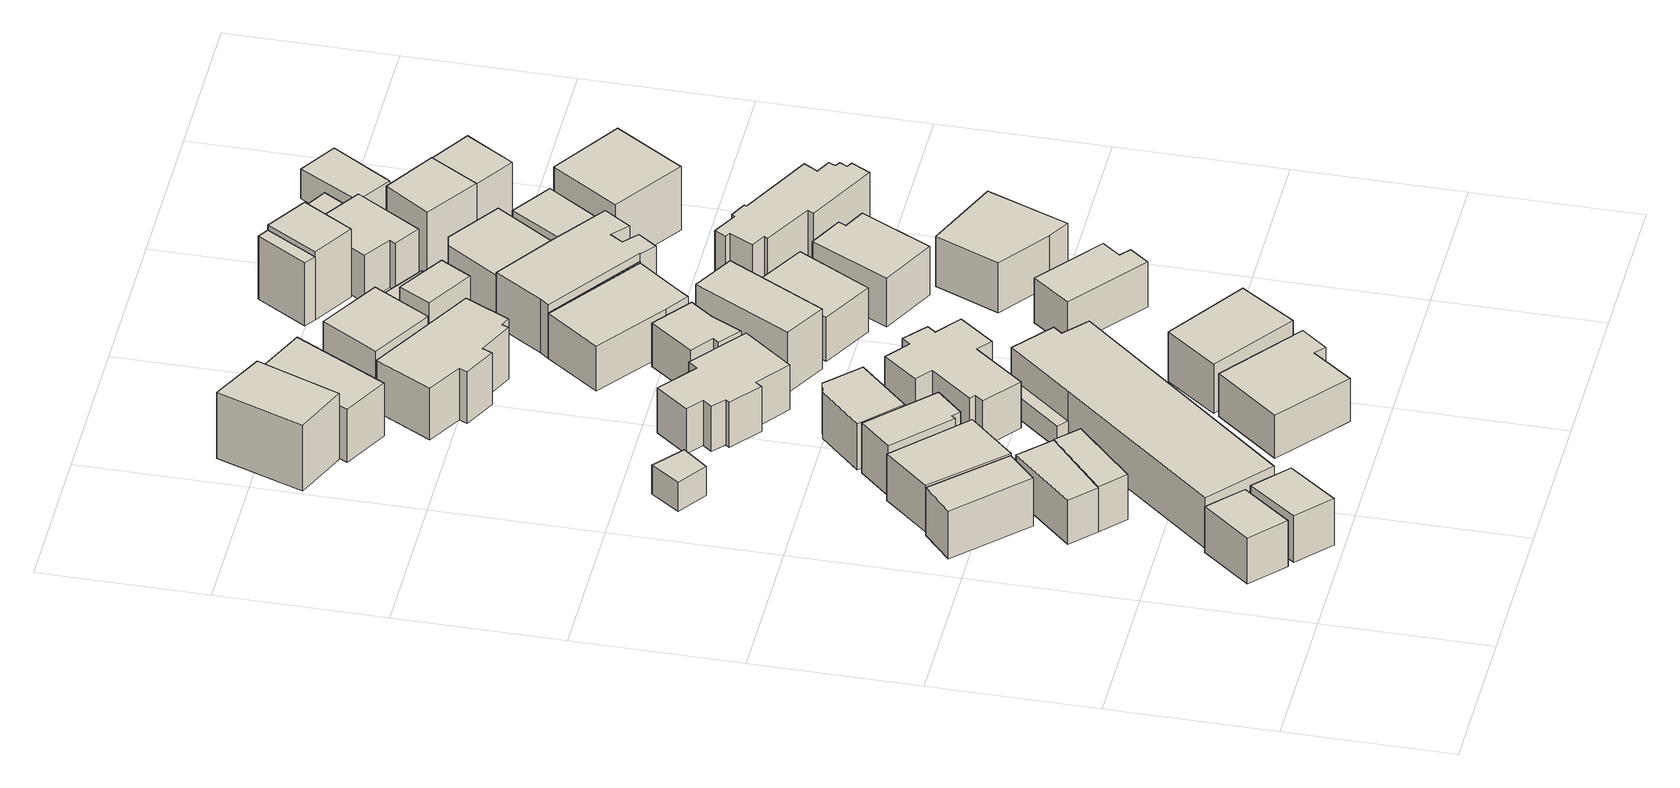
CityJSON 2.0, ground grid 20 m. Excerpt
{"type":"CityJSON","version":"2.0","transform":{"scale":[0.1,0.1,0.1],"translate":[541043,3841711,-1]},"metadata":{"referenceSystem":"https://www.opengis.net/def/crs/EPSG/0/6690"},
"CityObjects":{
"building1":{"type":"Building","attributes":{"計測周辺長":25.88,"1/2500図郭":15,"区名":"西淀川区","町丁目名称":"佃１丁目","街区番号":9,"class":"3001","usage":"411","measuredHeight":6.2,"storeysAboveGround":2,"BuildingDetailAttribute.buildingRoofEdgeArea":40.81,"BuildingDetailAttribute.buildingStructureType":"601","BuildingDetailAttribute.buildingStructureOrgType":"1","BuildingDetailAttribute.detailedUsage":"1110","BuildingDetailAttribute.specifiedBuildingCoverageRate":0.8,"BuildingDetailAttribute.surveyYear":2017,"BuildingTsunamiRiskAttribute.description":"1","BuildingTsunamiRiskAttribute.rank":"2","BuildingTsunamiRiskAttribute.depth":1.09,"BuildingHighTideRiskAttribute.description":"1","BuildingHighTideRiskAttribute.rank":"4","BuildingHighTideRiskAttribute.depth":5.47,"BuildingIDAttribute.prefecture":"27","BuildingIDAttribute.city":"27113"},"geometry":[{"type":"Solid","lod":"1","boundaries":[[[[0,1,2,3]],[[2,4,5,3]],[[1,6,4,2]],[[0,7,6,1]],[[3,5,7,0]],[[4,6,7,5]]]]}]},
"building2":{"type":"Building","attributes":{"計測周辺長":25.55,"1/2500図郭":15,"区名":"西淀川区","町丁目名称":"佃１丁目","街区番号":9,"class":"3001","usage":"411","measuredHeight":6.4,"storeysAboveGround":2,"BuildingDetailAttribute.buildingRoofEdgeArea":39.81,"BuildingDetailAttribute.buildingStructureType":"601","BuildingDetailAttribute.buildingStructureOrgType":"1","BuildingDetailAttribute.detailedUsage":"1110","BuildingDetailAttribute.specifiedBuildingCoverageRate":0.8,"BuildingDetailAttribute.surveyYear":2017,"BuildingTsunamiRiskAttribute.description":"1","BuildingTsunamiRiskAttribute.rank":"2","BuildingTsunamiRiskAttribute.depth":1.09,"BuildingHighTideRiskAttribute.description":"1","BuildingHighTideRiskAttribute.rank":"4","BuildingHighTideRiskAttribute.depth":5.47,"BuildingIDAttribute.prefecture":"27","BuildingIDAttribute.city":"27113"},"geometry":[{"type":"Solid","lod":"1","boundaries":[[[[8,9,10,11]],[[10,12,13,11]],[[9,14,12,10]],[[8,15,14,9]],[[11,13,15,8]],[[12,14,15,13]]]]}]},
"building3":{"type":"Building","attributes":{"計測周辺長":31.84,"1/2500図郭":15,"区名":"西淀川区","町丁目名称":"佃１丁目","街区番号":9,"class":"3001","usage":"411","measuredHeight":6.7,"storeysAboveGround":2,"BuildingDetailAttribute.buildingRoofEdgeArea":53.78,"BuildingDetailAttribute.buildingStructureType":"601","BuildingDetailAttribute.buildingStructureOrgType":"1","BuildingDetailAttribute.detailedUsage":"1110","BuildingDetailAttribute.specifiedBuildingCoverageRate":0.8,"BuildingDetailAttribute.surveyYear":2017,"BuildingTsunamiRiskAttribute.description":"1","BuildingTsunamiRiskAttribute.rank":"2","BuildingTsunamiRiskAttribute.depth":1.54,"BuildingHighTideRiskAttribute.description":"1","BuildingHighTideRiskAttribute.rank":"4","BuildingHighTideRiskAttribute.depth":5.91,"BuildingIDAttribute.prefecture":"27","BuildingIDAttribute.city":"27113"},"geometry":[{"type":"Solid","lod":"1","boundaries":[[[[16,17,18,19]],[[18,20,21,19]],[[17,22,20,18]],[[16,23,22,17]],[[19,21,23,16]],[[20,22,23,21]]]]}]},
"building4":{"type":"Building","attributes":{"計測周辺長":29.05,"1/2500図郭":15,"区名":"西淀川区","町丁目名称":"佃１丁目","街区番号":9,"class":"3001","usage":"411","measuredHeight":6.2,"storeysAboveGround":2,"BuildingDetailAttribute.buildingRoofEdgeArea":44.9,"BuildingDetailAttribute.buildingStructureType":"601","BuildingDetailAttribute.buildingStructureOrgType":"1","BuildingDetailAttribute.detailedUsage":"1110","BuildingDetailAttribute.specifiedBuildingCoverageRate":0.8,"BuildingDetailAttribute.surveyYear":2017,"BuildingTsunamiRiskAttribute.description":"1","BuildingTsunamiRiskAttribute.rank":"2","BuildingTsunamiRiskAttribute.depth":1.34,"BuildingHighTideRiskAttribute.description":"1","BuildingHighTideRiskAttribute.rank":"4","BuildingHighTideRiskAttribute.depth":5.71,"BuildingIDAttribute.prefecture":"27","BuildingIDAttribute.city":"27113"},"geometry":[{"type":"Solid","lod":"1","boundaries":[[[[24,25,26,27]],[[26,28,29,27]],[[25,30,28,26]],[[24,31,30,25]],[[27,29,31,24]],[[28,30,31,29]]]]}]},
"building5":{"type":"Building","attributes":{"計測周辺長":27.41,"1/2500図郭":15,"区名":"西淀川区","町丁目名称":"佃１丁目","街区番号":9,"class":"3001","usage":"411","measuredHeight":6.2,"storeysAboveGround":2,"BuildingDetailAttribute.buildingRoofEdgeArea":37.2,"BuildingDetailAttribute.buildingStructureType":"601","BuildingDetailAttribute.buildingStructureOrgType":"1","BuildingDetailAttribute.detailedUsage":"1110","BuildingDetailAttribute.specifiedBuildingCoverageRate":0.8,"BuildingDetailAttribute.surveyYear":2017,"BuildingTsunamiRiskAttribute.description":"1","BuildingTsunamiRiskAttribute.rank":"2","BuildingTsunamiRiskAttribute.depth":1.34,"BuildingHighTideRiskAttribute.description":"1","BuildingHighTideRiskAttribute.rank":"4","BuildingHighTideRiskAttribute.depth":5.71,"BuildingIDAttribute.prefecture":"27","BuildingIDAttribute.city":"27113"},"geometry":[{"type":"Solid","lod":"1","boundaries":[[[[26,32,33,27]],[[33,34,35,27]],[[32,36,34,33]],[[26,37,36,32]],[[27,35,37,26]],[[34,36,37,35]]]]}]},
"building6":{"type":"Building","attributes":{"計測周辺長":37.15,"1/2500図郭":15,"区名":"西淀川区","町丁目名称":"佃１丁目","街区番号":9,"class":"3001","usage":"411","measuredHeight":6.4,"storeysAboveGround":2,"BuildingDetailAttribute.buildingRoofEdgeArea":82.28,"BuildingDetailAttribute.buildingStructureType":"601","BuildingDetailAttribute.buildingStructureOrgType":"1","BuildingDetailAttribute.detailedUsage":"1110","BuildingDetailAttribute.specifiedBuildingCoverageRate":0.8,"BuildingDetailAttribute.surveyYear":2017,"BuildingTsunamiRiskAttribute.description":"1","BuildingTsunamiRiskAttribute.rank":"2","BuildingTsunamiRiskAttribute.depth":1.64,"BuildingHighTideRiskAttribute.description":"1","BuildingHighTideRiskAttribute.rank":"4","BuildingHighTideRiskAttribute.depth":6.01,"BuildingIDAttribute.prefecture":"27","BuildingIDAttribute.city":"27113"},"geometry":[{"type":"Solid","lod":"1","boundaries":[[[[38,39,40,41]],[[40,42,43,41]],[[39,44,42,40]],[[38,45,44,39]],[[41,43,45,38]],[[42,44,45,43]]]]}]},
"building7":{"type":"Building","attributes":{"計測周辺長":17.12,"1/2500図郭":15,"区名":"西淀川区","町丁目名称":"佃１丁目","街区番号":11,"class":"3001","usage":"422","measuredHeight":4,"storeysAboveGround":1,"BuildingDetailAttribute.buildingRoofEdgeArea":18.25,"BuildingDetailAttribute.buildingStructureType":"601","BuildingDetailAttribute.buildingStructureOrgType":"1","BuildingDetailAttribute.detailedUsage":"1409","BuildingDetailAttribute.specifiedBuildingCoverageRate":0.8,"BuildingDetailAttribute.surveyYear":2017,"BuildingTsunamiRiskAttribute.description":"1","BuildingTsunamiRiskAttribute.rank":"2","BuildingTsunamiRiskAttribute.depth":1.6,"BuildingHighTideRiskAttribute.description":"1","BuildingHighTideRiskAttribute.rank":"4","BuildingHighTideRiskAttribute.depth":5.96,"BuildingIDAttribute.prefecture":"27","BuildingIDAttribute.city":"27113"},"geometry":[{"type":"Solid","lod":"1","boundaries":[[[[46,47,48,49]],[[48,50,51,49]],[[47,52,50,48]],[[46,53,52,47]],[[49,51,53,46]],[[50,52,53,51]]]]}]},
"building8":{"type":"Building","attributes":{"計測周辺長":88.53,"1/2500図郭":15,"区名":"西淀川区","町丁目名称":"佃１丁目","街区番号":9,"class":"3001","usage":"412","measuredHeight":7,"storeysAboveGround":2,"BuildingDetailAttribute.buildingRoofEdgeArea":328.46,"BuildingDetailAttribute.buildingStructureType":"610","BuildingDetailAttribute.buildingStructureOrgType":"2","BuildingDetailAttribute.detailedUsage":"1130","BuildingDetailAttribute.specifiedBuildingCoverageRate":0.8,"BuildingDetailAttribute.surveyYear":2017,"BuildingTsunamiRiskAttribute.description":"1","BuildingTsunamiRiskAttribute.rank":"2","BuildingTsunamiRiskAttribute.depth":1.01,"BuildingHighTideRiskAttribute.description":"1","BuildingHighTideRiskAttribute.rank":"4","BuildingHighTideRiskAttribute.depth":5.38,"BuildingIDAttribute.prefecture":"27","BuildingIDAttribute.city":"27113"},"geometry":[{"type":"Solid","lod":"1","boundaries":[[[[54,55,56,57,58,59,60]],[[59,61,62,60]],[[58,63,61,59]],[[57,64,63,58]],[[56,65,64,57]],[[55,66,65,56]],[[54,67,66,55]],[[60,62,67,54]],[[61,63,64,65,66,67,62]]]]}]},
"building9":{"type":"Building","attributes":{"計測周辺長":30.42,"1/2500図郭":15,"区名":"西淀川区","町丁目名称":"佃１丁目","街区番号":9,"class":"3001","usage":"411","measuredHeight":6.9,"storeysAboveGround":2,"BuildingDetailAttribute.buildingRoofEdgeArea":49.81,"BuildingDetailAttribute.buildingStructureType":"601","BuildingDetailAttribute.buildingStructureOrgType":"1","BuildingDetailAttribute.detailedUsage":"1110","BuildingDetailAttribute.specifiedBuildingCoverageRate":0.8,"BuildingDetailAttribute.surveyYear":2017,"BuildingTsunamiRiskAttribute.description":"1","BuildingTsunamiRiskAttribute.rank":"2","BuildingTsunamiRiskAttribute.depth":1.48,"BuildingHighTideRiskAttribute.description":"1","BuildingHighTideRiskAttribute.rank":"4","BuildingHighTideRiskAttribute.depth":5.85,"BuildingIDAttribute.prefecture":"27","BuildingIDAttribute.city":"27113"},"geometry":[{"type":"Solid","lod":"1","boundaries":[[[[68,69,70,71,72,73]],[[72,74,75,73]],[[71,76,74,72]],[[70,77,76,71]],[[69,78,77,70]],[[68,79,78,69]],[[73,75,79,68]],[[74,76,77,78,79,75]]]]}]},
"building10":{"type":"Building","attributes":{"計測周辺長":29.35,"1/2500図郭":15,"区名":"西淀川区","町丁目名称":"佃１丁目","街区番号":9,"class":"3001","usage":"411","measuredHeight":6.4,"storeysAboveGround":2,"BuildingDetailAttribute.buildingRoofEdgeArea":53.75,"BuildingDetailAttribute.buildingStructureType":"601","BuildingDetailAttribute.buildingStructureOrgType":"1","BuildingDetailAttribute.detailedUsage":"1110","BuildingDetailAttribute.specifiedBuildingCoverageRate":0.8,"BuildingDetailAttribute.surveyYear":2017,"BuildingTsunamiRiskAttribute.description":"1","BuildingTsunamiRiskAttribute.rank":"2","BuildingTsunamiRiskAttribute.depth":1.5,"BuildingHighTideRiskAttribute.description":"1","BuildingHighTideRiskAttribute.rank":"4","BuildingHighTideRiskAttribute.depth":5.87,"BuildingIDAttribute.prefecture":"27","BuildingIDAttribute.city":"27113"},"geometry":[{"type":"Solid","lod":"1","boundaries":[[[[80,81,82,83,84]],[[83,85,86,84]],[[82,87,85,83]],[[81,88,87,82]],[[80,89,88,81]],[[84,86,89,80]],[[85,87,88,89,86]]]]}]},
"building11":{"type":"Building","attributes":{"計測周辺長":44.08,"1/2500図郭":15,"区名":"西淀川区","町丁目名称":"佃１丁目","街区番号":9,"class":"3001","usage":"411","measuredHeight":5.9,"storeysAboveGround":2,"BuildingDetailAttribute.buildingRoofEdgeArea":110.19,"BuildingDetailAttribute.buildingStructureType":"601","BuildingDetailAttribute.buildingStructureOrgType":"1","BuildingDetailAttribute.detailedUsage":"1110","BuildingDetailAttribute.specifiedBuildingCoverageRate":0.8,"BuildingDetailAttribute.surveyYear":2017,"BuildingTsunamiRiskAttribute.description":"1","BuildingTsunamiRiskAttribute.rank":"2","BuildingTsunamiRiskAttribute.depth":1.11,"BuildingHighTideRiskAttribute.description":"1","BuildingHighTideRiskAttribute.rank":"4","BuildingHighTideRiskAttribute.depth":5.49,"BuildingIDAttribute.prefecture":"27","BuildingIDAttribute.city":"27113"},"geometry":[{"type":"Solid","lod":"1","boundaries":[[[[90,91,92,93,94,95]],[[94,96,97,95]],[[93,98,96,94]],[[92,99,98,93]],[[91,100,99,92]],[[90,101,100,91]],[[95,97,101,90]],[[96,98,99,100,101,97]]]]}]},
"building12":{"type":"Building","attributes":{"class":"3003","BuildingDetailAttribute.specifiedBuildingCoverageRate":0.8,"BuildingDetailAttribute.surveyYear":2017,"BuildingTsunamiRiskAttribute.description":"1","BuildingTsunamiRiskAttribute.rank":"2","BuildingTsunamiRiskAttribute.depth":1.09,"BuildingHighTideRiskAttribute.description":"1","BuildingHighTideRiskAttribute.rank":"4","BuildingHighTideRiskAttribute.depth":5.46,"BuildingIDAttribute.prefecture":"27","BuildingIDAttribute.city":"27113"},"geometry":[{"type":"Solid","lod":"1","boundaries":[[[[102,103,104,105]],[[104,106,107,105]],[[103,108,106,104]],[[102,109,108,103]],[[105,107,109,102]],[[106,108,109,107]]]]}]},
"building13":{"type":"Building","attributes":{"計測周辺長":36.37,"1/2500図郭":15,"区名":"西淀川区","町丁目名称":"佃１丁目","街区番号":11,"class":"3001","usage":"411","measuredHeight":9.1,"storeysAboveGround":3,"BuildingDetailAttribute.buildingRoofEdgeArea":78.81,"BuildingDetailAttribute.buildingStructureType":"601","BuildingDetailAttribute.buildingStructureOrgType":"1","BuildingDetailAttribute.detailedUsage":"1110","BuildingDetailAttribute.specifiedBuildingCoverageRate":0.8,"BuildingDetailAttribute.surveyYear":2017,"BuildingTsunamiRiskAttribute.description":"1","BuildingTsunamiRiskAttribute.rank":"2","BuildingTsunamiRiskAttribute.depth":1.94,"BuildingHighTideRiskAttribute.description":"1","BuildingHighTideRiskAttribute.rank":"4","BuildingHighTideRiskAttribute.depth":6.29,"BuildingIDAttribute.prefecture":"27","BuildingIDAttribute.city":"27113"},"geometry":[{"type":"Solid","lod":"1","boundaries":[[[[110,111,112,113]],[[112,114,115,113]],[[111,116,114,112]],[[110,117,116,111]],[[113,115,117,110]],[[114,116,117,115]]]]}]},
"building14":{"type":"Building","attributes":{"class":"3001","measuredHeight":6.4,"BuildingDetailAttribute.specifiedBuildingCoverageRate":0.8,"BuildingDetailAttribute.surveyYear":2017,"BuildingTsunamiRiskAttribute.description":"1","BuildingTsunamiRiskAttribute.rank":"2","BuildingTsunamiRiskAttribute.depth":1.26,"BuildingHighTideRiskAttribute.description":"1","BuildingHighTideRiskAttribute.rank":"4","BuildingHighTideRiskAttribute.depth":5.63,"BuildingIDAttribute.prefecture":"27","BuildingIDAttribute.city":"27113"},"geometry":[{"type":"Solid","lod":"1","boundaries":[[[[118,119,120,121,122,123,124,125,126,127,128,129,130,131]],[[130,132,133,131]],[[129,134,132,130]],[[128,135,134,129]],[[127,136,135,128]],[[126,137,136,127]],[[125,138,137,126]],[[124,139,138,125]],[[123,140,139,124]],[[122,141,140,123]],[[121,142,141,122]],[[120,143,142,121]],[[119,144,143,120]],[[118,145,144,119]],[[131,133,145,118]],[[132,134,135,136,137,138,139,140,141,142,143,144,145,133]]]]}]},
"building15":{"type":"Building","attributes":{"計測周辺長":46.47,"1/2500図郭":15,"区名":"西淀川区","町丁目名称":"佃１丁目","街区番号":10,"class":"3001","usage":"411","measuredHeight":6.2,"storeysAboveGround":2,"BuildingDetailAttribute.buildingRoofEdgeArea":103.94,"BuildingDetailAttribute.buildingStructureType":"601","BuildingDetailAttribute.buildingStructureOrgType":"1","BuildingDetailAttribute.detailedUsage":"1110","BuildingDetailAttribute.specifiedBuildingCoverageRate":0.8,"BuildingDetailAttribute.surveyYear":2017,"BuildingTsunamiRiskAttribute.description":"1","BuildingTsunamiRiskAttribute.rank":"2","BuildingTsunamiRiskAttribute.depth":1.59,"BuildingHighTideRiskAttribute.description":"1","BuildingHighTideRiskAttribute.rank":"4","BuildingHighTideRiskAttribute.depth":5.96,"BuildingIDAttribute.prefecture":"27","BuildingIDAttribute.city":"27113"},"geometry":[{"type":"Solid","lod":"1","boundaries":[[[[146,147,148,149,150,151,152,153,154,155,156,157]],[[156,158,159,157]],[[155,160,158,156]],[[154,161,160,155]],[[153,162,161,154]],[[152,163,162,153]],[[151,164,163,152]],[[150,165,164,151]],[[149,166,165,150]],[[148,167,166,149]],[[147,168,167,148]],[[146,169,168,147]],[[157,159,169,146]],[[158,160,161,162,163,164,165,166,167,168,169,159]]]]}]},
"building16":{"type":"Building","attributes":{"計測周辺長":39.01,"1/2500図郭":15,"区名":"西淀川区","町丁目名称":"佃１丁目","街区番号":9,"class":"3001","usage":"411","measuredHeight":6.8,"storeysAboveGround":2,"BuildingDetailAttribute.buildingRoofEdgeArea":91.44,"BuildingDetailAttribute.buildingStructureType":"601","BuildingDetailAttribute.buildingStructureOrgType":"1","BuildingDetailAttribute.detailedUsage":"1110","BuildingDetailAttribute.specifiedBuildingCoverageRate":0.8,"BuildingDetailAttribute.surveyYear":2017,"BuildingTsunamiRiskAttribute.description":"1","BuildingTsunamiRiskAttribute.rank":"2","BuildingTsunamiRiskAttribute.depth":1.31,"BuildingHighTideRiskAttribute.description":"1","BuildingHighTideRiskAttribute.rank":"4","BuildingHighTideRiskAttribute.depth":5.69,"BuildingIDAttribute.prefecture":"27","BuildingIDAttribute.city":"27113"},"geometry":[{"type":"Solid","lod":"1","boundaries":[[[[170,171,172,173]],[[172,174,175,173]],[[171,176,174,172]],[[170,177,176,171]],[[173,175,177,170]],[[174,176,177,175]]]]}]},
"building17":{"type":"Building","attributes":{"計測周辺長":37.71,"1/2500図郭":15,"区名":"西淀川区","町丁目名称":"佃１丁目","街区番号":11,"class":"3001","usage":"411","measuredHeight":7.3,"storeysAboveGround":2,"BuildingDetailAttribute.buildingRoofEdgeArea":79.78,"BuildingDetailAttribute.buildingStructureType":"601","BuildingDetailAttribute.buildingStructureOrgType":"1","BuildingDetailAttribute.detailedUsage":"1110","BuildingDetailAttribute.specifiedBuildingCoverageRate":0.8,"BuildingDetailAttribute.surveyYear":2017,"BuildingTsunamiRiskAttribute.description":"1","BuildingTsunamiRiskAttribute.rank":"2","BuildingTsunamiRiskAttribute.depth":1.84,"BuildingHighTideRiskAttribute.description":"1","BuildingHighTideRiskAttribute.rank":"4","BuildingHighTideRiskAttribute.depth":6.19,"BuildingIDAttribute.prefecture":"27","BuildingIDAttribute.city":"27113"},"geometry":[{"type":"Solid","lod":"1","boundaries":[[[[178,179,180,181]],[[180,182,183,181]],[[179,184,182,180]],[[178,185,184,179]],[[181,183,185,178]],[[182,184,185,183]]]]}]},
"building18":{"type":"Building","attributes":{"計測周辺長":47.45,"1/2500図郭":15,"区名":"西淀川区","町丁目名称":"佃１丁目","街区番号":11,"class":"3001","usage":"412","measuredHeight":7.1,"storeysAboveGround":2,"BuildingDetailAttribute.buildingRoofEdgeArea":117.93,"BuildingDetailAttribute.buildingStructureType":"610","BuildingDetailAttribute.buildingStructureOrgType":"2","BuildingDetailAttribute.detailedUsage":"1130","BuildingDetailAttribute.specifiedBuildingCoverageRate":0.8,"BuildingDetailAttribute.surveyYear":2017,"BuildingTsunamiRiskAttribute.description":"1","BuildingTsunamiRiskAttribute.rank":"2","BuildingTsunamiRiskAttribute.depth":1.63,"BuildingHighTideRiskAttribute.description":"1","BuildingHighTideRiskAttribute.rank":"4","BuildingHighTideRiskAttribute.depth":5.99,"BuildingIDAttribute.prefecture":"27","BuildingIDAttribute.city":"27113"},"geometry":[{"type":"Solid","lod":"1","boundaries":[[[[186,187,188,189,190,191,192,193,194,195]],[[194,196,197,195]],[[193,198,196,194]],[[192,199,198,193]],[[191,200,199,192]],[[190,201,200,191]],[[189,202,201,190]],[[188,203,202,189]],[[187,204,203,188]],[[186,205,204,187]],[[195,197,205,186]],[[196,198,199,200,201,202,203,204,205,197]]]]}]},
"building19":{"type":"Building","attributes":{"計測周辺長":25.62,"1/2500図郭":15,"区名":"西淀川区","町丁目名称":"佃１丁目","街区番号":10,"class":"3001","usage":"411","measuredHeight":6,"storeysAboveGround":2,"BuildingDetailAttribute.buildingRoofEdgeArea":41.23,"BuildingDetailAttribute.buildingStructureType":"601","BuildingDetailAttribute.buildingStructureOrgType":"1","BuildingDetailAttribute.detailedUsage":"1110","BuildingDetailAttribute.specifiedBuildingCoverageRate":0.8,"BuildingDetailAttribute.surveyYear":2017,"BuildingTsunamiRiskAttribute.description":"1","BuildingTsunamiRiskAttribute.rank":"2","BuildingTsunamiRiskAttribute.depth":1.4,"BuildingHighTideRiskAttribute.description":"1","BuildingHighTideRiskAttribute.rank":"4","BuildingHighTideRiskAttribute.depth":5.77,"BuildingIDAttribute.prefecture":"27","BuildingIDAttribute.city":"27113"},"geometry":[{"type":"Solid","lod":"1","boundaries":[[[[206,207,208,209,210,211,212]],[[211,213,214,212]],[[210,215,213,211]],[[209,216,215,210]],[[208,217,216,209]],[[207,218,217,208]],[[206,219,218,207]],[[212,214,219,206]],[[213,215,216,217,218,219,214]]]]}]},
"building20":{"type":"Building","attributes":{"計測周辺長":37.15,"1/2500図郭":15,"区名":"西淀川区","町丁目名称":"佃１丁目","街区番号":10,"class":"3001","usage":"411","measuredHeight":8.3,"storeysAboveGround":3,"BuildingDetailAttribute.buildingRoofEdgeArea":78.53,"BuildingDetailAttribute.buildingStructureType":"601","BuildingDetailAttribute.buildingStructureOrgType":"1","BuildingDetailAttribute.detailedUsage":"1110","BuildingDetailAttribute.specifiedBuildingCoverageRate":0.8,"BuildingDetailAttribute.surveyYear":2017,"BuildingTsunamiRiskAttribute.description":"1","BuildingTsunamiRiskAttribute.rank":"2","BuildingTsunamiRiskAttribute.depth":1.34,"BuildingHighTideRiskAttribute.description":"1","BuildingHighTideRiskAttribute.rank":"4","BuildingHighTideRiskAttribute.depth":5.71,"BuildingIDAttribute.prefecture":"27","BuildingIDAttribute.city":"27113"},"geometry":[{"type":"Solid","lod":"1","boundaries":[[[[220,221,222,223]],[[222,224,225,223]],[[221,226,224,222]],[[220,227,226,221]],[[223,225,227,220]],[[224,226,227,225]]]]}]},
"building21":{"type":"Building","attributes":{"計測周辺長":32.23,"1/2500図郭":15,"区名":"西淀川区","町丁目名称":"佃１丁目","街区番号":11,"class":"3001","usage":"411","measuredHeight":6.8,"storeysAboveGround":2,"BuildingDetailAttribute.buildingRoofEdgeArea":64.72,"BuildingDetailAttribute.buildingStructureType":"601","BuildingDetailAttribute.buildingStructureOrgType":"1","BuildingDetailAttribute.detailedUsage":"1110","BuildingDetailAttribute.specifiedBuildingCoverageRate":0.8,"BuildingDetailAttribute.surveyYear":2017,"BuildingTsunamiRiskAttribute.description":"1","BuildingTsunamiRiskAttribute.rank":"2","BuildingTsunamiRiskAttribute.depth":1.63,"BuildingHighTideRiskAttribute.description":"1","BuildingHighTideRiskAttribute.rank":"4","BuildingHighTideRiskAttribute.depth":5.99,"BuildingIDAttribute.prefecture":"27","BuildingIDAttribute.city":"27113"},"geometry":[{"type":"Solid","lod":"1","boundaries":[[[[228,229,230,231]],[[230,232,233,231]],[[229,234,232,230]],[[228,235,234,229]],[[231,233,235,228]],[[232,234,235,233]]]]}]},
"building22":{"type":"Building","attributes":{"計測周辺長":42.47,"1/2500図郭":15,"区名":"西淀川区","町丁目名称":"佃１丁目","街区番号":10,"class":"3001","usage":"412","measuredHeight":6.3,"storeysAboveGround":2,"BuildingDetailAttribute.buildingRoofEdgeArea":104.52,"BuildingDetailAttribute.buildingStructureType":"601","BuildingDetailAttribute.buildingStructureOrgType":"1","BuildingDetailAttribute.detailedUsage":"1130","BuildingDetailAttribute.specifiedBuildingCoverageRate":0.8,"BuildingDetailAttribute.surveyYear":2017,"BuildingTsunamiRiskAttribute.description":"1","BuildingTsunamiRiskAttribute.rank":"2","BuildingTsunamiRiskAttribute.depth":1.44,"BuildingHighTideRiskAttribute.description":"1","BuildingHighTideRiskAttribute.rank":"4","BuildingHighTideRiskAttribute.depth":5.81,"BuildingIDAttribute.prefecture":"27","BuildingIDAttribute.city":"27113"},"geometry":[{"type":"Solid","lod":"1","boundaries":[[[[236,237,238,239,240,241]],[[240,242,243,241]],[[239,244,242,240]],[[238,245,244,239]],[[237,246,245,238]],[[236,247,246,237]],[[241,243,247,236]],[[242,244,245,246,247,243]]]]}]},
"building23":{"type":"Building","attributes":{"計測周辺長":34.38,"1/2500図郭":15,"区名":"西淀川区","町丁目名称":"佃１丁目","街区番号":9,"class":"3001","usage":"411","measuredHeight":6.2,"storeysAboveGround":2,"BuildingDetailAttribute.buildingRoofEdgeArea":61.46,"BuildingDetailAttribute.buildingStructureType":"601","BuildingDetailAttribute.buildingStructureOrgType":"1","BuildingDetailAttribute.detailedUsage":"1110","BuildingDetailAttribute.specifiedBuildingCoverageRate":0.8,"BuildingDetailAttribute.surveyYear":2017,"BuildingTsunamiRiskAttribute.description":"1","BuildingTsunamiRiskAttribute.rank":"2","BuildingTsunamiRiskAttribute.depth":1.38,"BuildingHighTideRiskAttribute.description":"1","BuildingHighTideRiskAttribute.rank":"4","BuildingHighTideRiskAttribute.depth":5.76,"BuildingIDAttribute.prefecture":"27","BuildingIDAttribute.city":"27113"},"geometry":[{"type":"Solid","lod":"1","boundaries":[[[[248,249,250,251,252,253]],[[252,254,255,253]],[[251,256,254,252]],[[250,257,256,251]],[[249,258,257,250]],[[248,259,258,249]],[[253,255,259,248]],[[254,256,257,258,259,255]]]]}]},
"building24":{"type":"Building","attributes":{"class":"3001","measuredHeight":6.2,"BuildingDetailAttribute.specifiedBuildingCoverageRate":0.8,"BuildingDetailAttribute.surveyYear":2017,"BuildingTsunamiRiskAttribute.description":"1","BuildingTsunamiRiskAttribute.rank":"2","BuildingTsunamiRiskAttribute.depth":1.33,"BuildingHighTideRiskAttribute.description":"1","BuildingHighTideRiskAttribute.rank":"4","BuildingHighTideRiskAttribute.depth":5.71,"BuildingIDAttribute.prefecture":"27","BuildingIDAttribute.city":"27113"},"geometry":[{"type":"Solid","lod":"1","boundaries":[[[[260,261,262,263]],[[262,264,265,263]],[[261,266,264,262]],[[260,267,266,261]],[[263,265,267,260]],[[264,266,267,265]]]]}]},
"building25":{"type":"Building","attributes":{"計測周辺長":54.2,"1/2500図郭":15,"区名":"西淀川区","町丁目名称":"佃１丁目","街区番号":10,"class":"3001","usage":"411","measuredHeight":6.3,"storeysAboveGround":2,"BuildingDetailAttribute.buildingRoofEdgeArea":132.01,"BuildingDetailAttribute.buildingStructureType":"601","BuildingDetailAttribute.buildingStructureOrgType":"1","BuildingDetailAttribute.detailedUsage":"1110","BuildingDetailAttribute.specifiedBuildingCoverageRate":0.8,"BuildingDetailAttribute.surveyYear":2017,"BuildingTsunamiRiskAttribute.description":"1","BuildingTsunamiRiskAttribute.rank":"2","BuildingTsunamiRiskAttribute.depth":1.31,"BuildingHighTideRiskAttribute.description":"1","BuildingHighTideRiskAttribute.rank":"4","BuildingHighTideRiskAttribute.depth":5.68,"BuildingIDAttribute.prefecture":"27","BuildingIDAttribute.city":"27113"},"geometry":[{"type":"Solid","lod":"1","boundaries":[[[[241,268,236]],[[268,269,270,236]],[[241,271,269,268]],[[236,270,271,241]],[[269,271,270]]]]}]},
"building26":{"type":"Building","attributes":{"計測周辺長":22.02,"1/2500図郭":15,"区名":"西淀川区","町丁目名称":"佃１丁目","街区番号":11,"class":"3001","usage":"411","measuredHeight":7.9,"storeysAboveGround":2,"BuildingDetailAttribute.buildingRoofEdgeArea":29.03,"BuildingDetailAttribute.buildingStructureType":"601","BuildingDetailAttribute.buildingStructureOrgType":"1","BuildingDetailAttribute.detailedUsage":"1110","BuildingDetailAttribute.specifiedBuildingCoverageRate":0.8,"BuildingDetailAttribute.surveyYear":2017,"BuildingTsunamiRiskAttribute.description":"1","BuildingTsunamiRiskAttribute.rank":"2","BuildingTsunamiRiskAttribute.depth":1.63,"BuildingHighTideRiskAttribute.description":"1","BuildingHighTideRiskAttribute.rank":"4","BuildingHighTideRiskAttribute.depth":5.99,"BuildingIDAttribute.prefecture":"27","BuildingIDAttribute.city":"27113"},"geometry":[{"type":"Solid","lod":"1","boundaries":[[[[272,273,274,275]],[[274,276,277,275]],[[273,278,276,274]],[[272,279,278,273]],[[275,277,279,272]],[[276,278,279,277]]]]}]},
"building27":{"type":"Building","attributes":{"class":"3001","measuredHeight":4.8,"BuildingDetailAttribute.specifiedBuildingCoverageRate":0.8,"BuildingDetailAttribute.surveyYear":2017,"BuildingTsunamiRiskAttribute.description":"1","BuildingTsunamiRiskAttribute.rank":"2","BuildingTsunamiRiskAttribute.depth":1.63,"BuildingHighTideRiskAttribute.description":"1","BuildingHighTideRiskAttribute.rank":"4","BuildingHighTideRiskAttribute.depth":5.99,"BuildingIDAttribute.prefecture":"27","BuildingIDAttribute.city":"27113"},"geometry":[{"type":"Solid","lod":"1","boundaries":[[[[280,281,282,275]],[[282,283,284,275]],[[281,285,283,282]],[[280,286,285,281]],[[275,284,286,280]],[[283,285,286,284]]]]}]},
"building28":{"type":"Building","attributes":{"計測周辺長":54.2,"1/2500図郭":15,"区名":"西淀川区","町丁目名称":"佃１丁目","街区番号":10,"class":"3001","usage":"411","measuredHeight":7.5,"storeysAboveGround":2,"BuildingDetailAttribute.buildingRoofEdgeArea":132.01,"BuildingDetailAttribute.buildingStructureType":"601","BuildingDetailAttribute.buildingStructureOrgType":"1","BuildingDetailAttribute.detailedUsage":"1110","BuildingDetailAttribute.specifiedBuildingCoverageRate":0.8,"BuildingDetailAttribute.surveyYear":2017,"BuildingTsunamiRiskAttribute.description":"1","BuildingTsunamiRiskAttribute.rank":"2","BuildingTsunamiRiskAttribute.depth":1.31,"BuildingHighTideRiskAttribute.description":"1","BuildingHighTideRiskAttribute.rank":"4","BuildingHighTideRiskAttribute.depth":5.68,"BuildingIDAttribute.prefecture":"27","BuildingIDAttribute.city":"27113"},"geometry":[{"type":"Solid","lod":"1","boundaries":[[[[287,288,289,290,291,292,236,268,241,293,294,295]],[[294,296,297,295]],[[293,298,296,294]],[[241,299,298,293]],[[268,300,299,241]],[[236,301,300,268]],[[292,302,301,236]],[[291,303,302,292]],[[290,304,303,291]],[[289,305,304,290]],[[288,306,305,289]],[[287,307,306,288]],[[295,297,307,287]],[[296,298,299,300,301,302,303,304,305,306,307,297]]]]}]},
"building29":{"type":"Building","attributes":{"class":"3001","measuredHeight":6.7,"BuildingDetailAttribute.specifiedBuildingCoverageRate":0.8,"BuildingDetailAttribute.surveyYear":2017,"BuildingTsunamiRiskAttribute.description":"1","BuildingTsunamiRiskAttribute.rank":"2","BuildingTsunamiRiskAttribute.depth":1.33,"BuildingHighTideRiskAttribute.description":"1","BuildingHighTideRiskAttribute.rank":"4","BuildingHighTideRiskAttribute.depth":5.71,"BuildingIDAttribute.prefecture":"27","BuildingIDAttribute.city":"27113"},"geometry":[{"type":"Solid","lod":"1","boundaries":[[[[308,309,310,311,312,313]],[[312,314,315,313]],[[311,316,314,312]],[[310,317,316,311]],[[309,318,317,310]],[[308,319,318,309]],[[313,315,319,308]],[[314,316,317,318,319,315]]]]}]},
"building30":{"type":"Building","attributes":{"計測周辺長":39.55,"1/2500図郭":15,"区名":"西淀川区","町丁目名称":"佃１丁目","街区番号":10,"class":"3001","usage":"411","measuredHeight":6.9,"storeysAboveGround":2,"BuildingDetailAttribute.buildingRoofEdgeArea":97.92,"BuildingDetailAttribute.buildingStructureType":"601","BuildingDetailAttribute.buildingStructureOrgType":"1","BuildingDetailAttribute.detailedUsage":"1110","BuildingDetailAttribute.specifiedBuildingCoverageRate":0.8,"BuildingDetailAttribute.surveyYear":2017,"BuildingTsunamiRiskAttribute.description":"1","BuildingTsunamiRiskAttribute.rank":"2","BuildingTsunamiRiskAttribute.depth":1.45,"BuildingHighTideRiskAttribute.description":"1","BuildingHighTideRiskAttribute.rank":"4","BuildingHighTideRiskAttribute.depth":5.83,"BuildingIDAttribute.prefecture":"27","BuildingIDAttribute.city":"27113"},"geometry":[{"type":"Solid","lod":"1","boundaries":[[[[320,321,322,323,324]],[[323,325,326,324]],[[322,327,325,323]],[[321,328,327,322]],[[320,329,328,321]],[[324,326,329,320]],[[325,327,328,329,326]]]]}]},
"building31":{"type":"Building","attributes":{"class":"3003","measuredHeight":8.8,"BuildingDetailAttribute.specifiedBuildingCoverageRate":0.8,"BuildingDetailAttribute.surveyYear":2017,"BuildingTsunamiRiskAttribute.description":"1","BuildingTsunamiRiskAttribute.rank":"2","BuildingTsunamiRiskAttribute.depth":1.64,"BuildingHighTideRiskAttribute.description":"1","BuildingHighTideRiskAttribute.rank":"4","BuildingHighTideRiskAttribute.depth":6,"BuildingIDAttribute.prefecture":"27","BuildingIDAttribute.city":"27113"},"geometry":[{"type":"Solid","lod":"1","boundaries":[[[[330,331,332,333]],[[332,334,335,333]],[[331,336,334,332]],[[330,337,336,331]],[[333,335,337,330]],[[334,336,337,335]]]]}]},
"building32":{"type":"Building","attributes":{"計測周辺長":34.1,"1/2500図郭":15,"区名":"西淀川区","町丁目名称":"佃１丁目","街区番号":10,"class":"3001","usage":"411","measuredHeight":7.1,"storeysAboveGround":2,"BuildingDetailAttribute.buildingRoofEdgeArea":74.92,"BuildingDetailAttribute.buildingStructureType":"601","BuildingDetailAttribute.buildingStructureOrgType":"1","BuildingDetailAttribute.detailedUsage":"1110","BuildingDetailAttribute.specifiedBuildingCoverageRate":0.8,"BuildingDetailAttribute.surveyYear":2017,"BuildingTsunamiRiskAttribute.description":"1","BuildingTsunamiRiskAttribute.rank":"2","BuildingTsunamiRiskAttribute.depth":1.55,"BuildingHighTideRiskAttribute.description":"1","BuildingHighTideRiskAttribute.rank":"4","BuildingHighTideRiskAttribute.depth":5.92,"BuildingIDAttribute.prefecture":"27","BuildingIDAttribute.city":"27113"},"geometry":[{"type":"Solid","lod":"1","boundaries":[[[[338,339,340,341,342]],[[341,343,344,342]],[[340,345,343,341]],[[339,346,345,340]],[[338,347,346,339]],[[342,344,347,338]],[[343,345,346,347,344]]]]}]},
"building33":{"type":"Building","attributes":{"class":"3001","measuredHeight":9.4,"BuildingDetailAttribute.specifiedBuildingCoverageRate":0.8,"BuildingDetailAttribute.surveyYear":2017,"BuildingTsunamiRiskAttribute.description":"1","BuildingTsunamiRiskAttribute.rank":"2","BuildingTsunamiRiskAttribute.depth":1.64,"BuildingHighTideRiskAttribute.description":"1","BuildingHighTideRiskAttribute.rank":"4","BuildingHighTideRiskAttribute.depth":6,"BuildingIDAttribute.prefecture":"27","BuildingIDAttribute.city":"27113"},"geometry":[{"type":"Solid","lod":"1","boundaries":[[[[332,348,349,333]],[[349,350,351,333]],[[348,352,350,349]],[[332,353,352,348]],[[333,351,353,332]],[[350,352,353,351]]]]}]},
"building34":{"type":"Building","attributes":{"class":"3002","measuredHeight":9,"BuildingDetailAttribute.specifiedBuildingCoverageRate":0.8,"BuildingDetailAttribute.surveyYear":2017,"BuildingTsunamiRiskAttribute.description":"1","BuildingTsunamiRiskAttribute.rank":"2","BuildingTsunamiRiskAttribute.depth":1.23,"BuildingHighTideRiskAttribute.description":"1","BuildingHighTideRiskAttribute.rank":"4","BuildingHighTideRiskAttribute.depth":5.61,"BuildingIDAttribute.prefecture":"27","BuildingIDAttribute.city":"27113"},"geometry":[{"type":"Solid","lod":"1","boundaries":[[[[354,355,356,357,358,359,360,361,362,363,364,365,366,367,368,369,370,371,372,373]],[[372,374,375,373]],[[371,376,374,372]],[[370,377,376,371]],[[369,378,377,370]],[[368,379,378,369]],[[367,380,379,368]],[[366,381,380,367]],[[365,382,381,366]],[[364,383,382,365]],[[363,384,383,364]],[[362,385,384,363]],[[361,386,385,362]],[[360,387,386,361]],[[359,388,387,360]],[[358,389,388,359]],[[357,390,389,358]],[[356,391,390,357]],[[355,392,391,356]],[[354,393,392,355]],[[373,375,393,354]],[[374,376,377,378,379,380,381,382,383,384,385,386,387,388,389,390,391,392,393,375]]]]}]},
"building35":{"type":"Building","attributes":{"計測周辺長":33.59,"1/2500図郭":15,"区名":"西淀川区","町丁目名称":"佃１丁目","街区番号":12,"class":"3001","usage":"411","measuredHeight":6.5,"storeysAboveGround":2,"BuildingDetailAttribute.buildingRoofEdgeArea":66.93,"BuildingDetailAttribute.buildingStructureType":"601","BuildingDetailAttribute.buildingStructureOrgType":"1","BuildingDetailAttribute.detailedUsage":"1110","BuildingDetailAttribute.specifiedBuildingCoverageRate":0.8,"BuildingDetailAttribute.surveyYear":2017,"BuildingTsunamiRiskAttribute.description":"1","BuildingTsunamiRiskAttribute.rank":"2","BuildingTsunamiRiskAttribute.depth":1.45,"BuildingHighTideRiskAttribute.description":"1","BuildingHighTideRiskAttribute.rank":"4","BuildingHighTideRiskAttribute.depth":5.82,"BuildingIDAttribute.prefecture":"27","BuildingIDAttribute.city":"27113"},"geometry":[{"type":"Solid","lod":"1","boundaries":[[[[394,395,396,397,398,399]],[[398,400,401,399]],[[397,402,400,398]],[[396,403,402,397]],[[395,404,403,396]],[[394,405,404,395]],[[399,401,405,394]],[[400,402,403,404,405,401]]]]}]},
"building36":{"type":"Building","attributes":{"計測周辺長":26.28,"1/2500図郭":15,"区名":"西淀川区","町丁目名称":"佃１丁目","街区番号":10,"class":"3001","usage":"411","measuredHeight":6.2,"storeysAboveGround":2,"BuildingDetailAttribute.buildingRoofEdgeArea":42.31,"BuildingDetailAttribute.buildingStructureType":"601","BuildingDetailAttribute.buildingStructureOrgType":"1","BuildingDetailAttribute.detailedUsage":"1110","BuildingDetailAttribute.specifiedBuildingCoverageRate":0.8,"BuildingDetailAttribute.surveyYear":2017,"BuildingTsunamiRiskAttribute.description":"1","BuildingTsunamiRiskAttribute.rank":"2","BuildingTsunamiRiskAttribute.depth":1.63,"BuildingHighTideRiskAttribute.description":"1","BuildingHighTideRiskAttribute.rank":"4","BuildingHighTideRiskAttribute.depth":6,"BuildingIDAttribute.prefecture":"27","BuildingIDAttribute.city":"27113"},"geometry":[{"type":"Solid","lod":"1","boundaries":[[[[406,407,408,409]],[[408,410,411,409]],[[407,412,410,408]],[[406,413,412,407]],[[409,411,413,406]],[[410,412,413,411]]]]}]},
"building37":{"type":"Building","attributes":{"計測周辺長":28.09,"1/2500図郭":15,"区名":"西淀川区","町丁目名称":"佃１丁目","街区番号":12,"class":"3001","usage":"411","measuredHeight":9,"storeysAboveGround":3,"BuildingDetailAttribute.buildingRoofEdgeArea":49.2,"BuildingDetailAttribute.buildingStructureType":"601","BuildingDetailAttribute.buildingStructureOrgType":"1","BuildingDetailAttribute.detailedUsage":"1110","BuildingDetailAttribute.specifiedBuildingCoverageRate":0.8,"BuildingDetailAttribute.surveyYear":2017,"BuildingTsunamiRiskAttribute.description":"1","BuildingTsunamiRiskAttribute.rank":"2","BuildingTsunamiRiskAttribute.depth":1.62,"BuildingHighTideRiskAttribute.description":"1","BuildingHighTideRiskAttribute.rank":"4","BuildingHighTideRiskAttribute.depth":5.99,"BuildingIDAttribute.prefecture":"27","BuildingIDAttribute.city":"27113"},"geometry":[{"type":"Solid","lod":"1","boundaries":[[[[414,415,416,417]],[[416,418,419,417]],[[415,420,418,416]],[[414,421,420,415]],[[417,419,421,414]],[[418,420,421,419]]]]}]},
"building38":{"type":"Building","attributes":{"計測周辺長":30.27,"1/2500図郭":15,"区名":"西淀川区","町丁目名称":"佃１丁目","街区番号":10,"class":"3001","usage":"411","measuredHeight":8.7,"storeysAboveGround":1,"BuildingDetailAttribute.buildingRoofEdgeArea":51.98,"BuildingDetailAttribute.buildingStructureType":"601","BuildingDetailAttribute.buildingStructureOrgType":"1","BuildingDetailAttribute.detailedUsage":"1120","BuildingDetailAttribute.specifiedBuildingCoverageRate":0.8,"BuildingDetailAttribute.surveyYear":2017,"BuildingTsunamiRiskAttribute.description":"1","BuildingTsunamiRiskAttribute.rank":"2","BuildingTsunamiRiskAttribute.depth":1.42,"BuildingHighTideRiskAttribute.description":"1","BuildingHighTideRiskAttribute.rank":"4","BuildingHighTideRiskAttribute.depth":5.8,"BuildingIDAttribute.prefecture":"27","BuildingIDAttribute.city":"27113"},"geometry":[{"type":"Solid","lod":"1","boundaries":[[[[422,423,424,425,426]],[[425,427,428,426]],[[424,429,427,425]],[[423,430,429,424]],[[422,431,430,423]],[[426,428,431,422]],[[427,429,430,431,428]]]]}]},
"building39":{"type":"Building","attributes":{"計測周辺長":19.53,"1/2500図郭":15,"区名":"西淀川区","町丁目名称":"佃１丁目","街区番号":12,"class":"3001","usage":"411","measuredHeight":3.3,"storeysAboveGround":1,"BuildingDetailAttribute.buildingRoofEdgeArea":23.76,"BuildingDetailAttribute.buildingStructureType":"601","BuildingDetailAttribute.buildingStructureOrgType":"1","BuildingDetailAttribute.detailedUsage":"1110","BuildingDetailAttribute.specifiedBuildingCoverageRate":0.8,"BuildingDetailAttribute.surveyYear":2017,"BuildingTsunamiRiskAttribute.description":"1","BuildingTsunamiRiskAttribute.rank":"2","BuildingTsunamiRiskAttribute.depth":1.45,"BuildingHighTideRiskAttribute.description":"1","BuildingHighTideRiskAttribute.rank":"4","BuildingHighTideRiskAttribute.depth":5.82,"BuildingIDAttribute.prefecture":"27","BuildingIDAttribute.city":"27113"},"geometry":[{"type":"Solid","lod":"1","boundaries":[[[[432,433,434,435]],[[434,436,437,435]],[[433,438,436,434]],[[432,439,438,433]],[[435,437,439,432]],[[436,438,439,437]]]]}]},
"building40":{"type":"Building","attributes":{"計測周辺長":25,"1/2500図郭":15,"区名":"西淀川区","町丁目名称":"佃１丁目","街区番号":12,"class":"3001","usage":"411","measuredHeight":8.9,"storeysAboveGround":3,"BuildingDetailAttribute.buildingRoofEdgeArea":38.74,"BuildingDetailAttribute.buildingStructureType":"601","BuildingDetailAttribute.buildingStructureOrgType":"1","BuildingDetailAttribute.detailedUsage":"1110","BuildingDetailAttribute.specifiedBuildingCoverageRate":0.8,"BuildingDetailAttribute.surveyYear":2017,"BuildingTsunamiRiskAttribute.description":"1","BuildingTsunamiRiskAttribute.rank":"2","BuildingTsunamiRiskAttribute.depth":1.57,"BuildingHighTideRiskAttribute.description":"1","BuildingHighTideRiskAttribute.rank":"4","BuildingHighTideRiskAttribute.depth":5.94,"BuildingIDAttribute.prefecture":"27","BuildingIDAttribute.city":"27113"},"geometry":[{"type":"Solid","lod":"1","boundaries":[[[[440,441,414,417]],[[414,442,443,417]],[[441,444,442,414]],[[440,445,444,441]],[[417,443,445,440]],[[442,444,445,443]]]]}]},
"building41":{"type":"Building","attributes":{"計測周辺長":27.4,"1/2500図郭":15,"区名":"西淀川区","町丁目名称":"佃１丁目","街区番号":12,"class":"3001","usage":"411","measuredHeight":4.1,"storeysAboveGround":1,"BuildingDetailAttribute.buildingRoofEdgeArea":44.07,"BuildingDetailAttribute.buildingStructureType":"601","BuildingDetailAttribute.buildingStructureOrgType":"1","BuildingDetailAttribute.detailedUsage":"1110","BuildingDetailAttribute.specifiedBuildingCoverageRate":0.8,"BuildingDetailAttribute.surveyYear":2017,"BuildingTsunamiRiskAttribute.description":"1","BuildingTsunamiRiskAttribute.rank":"2","BuildingTsunamiRiskAttribute.depth":1.43,"BuildingHighTideRiskAttribute.description":"1","BuildingHighTideRiskAttribute.rank":"4","BuildingHighTideRiskAttribute.depth":5.8,"BuildingIDAttribute.prefecture":"27","BuildingIDAttribute.city":"27113"},"geometry":[{"type":"Solid","lod":"1","boundaries":[[[[446,447,448,449,450,451]],[[450,452,453,451]],[[449,454,452,450]],[[448,455,454,449]],[[447,456,455,448]],[[446,457,456,447]],[[451,453,457,446]],[[452,454,455,456,457,453]]]]}]}
},
"vertices":[
[46,89,12],[93,147,12],[133,110,12],[87,52,12],[133,110,75],[87,52,75],[93,147,75],[46,89,75],
[94,47,13],[138,105,13],[179,68,13],[134,10,13],[179,68,77],[134,10,77],[138,105,77],[94,47,77],
[28,421,8],[65,454,8],[141,375,8],[106,342,8],[141,375,74],[106,342,74],[65,454,74],[28,421,74],
[77,297,11],[146,370,11],[181,335,11],[106,269,11],[181,335,72],[106,269,72],[146,370,72],[77,297,72],
[206,310,11],[135,242,11],[135,242,73],[106,269,73],[206,310,73],[181,335,73],
[70,456,9],[117,509,9],[198,430,9],[146,375,9],[198,430,73],[146,375,73],[117,509,73],[70,456,73],
[51,729,8],[76,764,8],[111,735,8],[86,705,8],[111,735,48],[86,705,48],[76,764,48],[51,729,48],
[320,412,14],[366,374,14],[357,363,14],[385,338,14],[169,85,14],[97,147,14],[255,334,14],[97,147,84],[255,334,84],[169,85,84],[385,338,84],[357,363,84],[366,374,84],[320,412,84],
[193,452,9],[189,447,9],[125,509,9],[160,546,9],[232,475,9],[202,444,9],[232,475,78],[202,444,78],[160,546,78],[125,509,78],[189,447,78],[193,452,78],
[164,552,9],[212,601,9],[228,605,9],[266,567,9],[209,508,9],[266,567,73],[209,508,73],[228,605,73],[212,601,73],[164,552,73],
[273,106,14],[335,182,14],[431,108,14],[406,77,14],[393,87,14],[356,39,14],[393,87,73],[356,39,73],[406,77,73],[431,108,73],[335,182,73],[273,106,73],
[243,344,13],[308,422,13],[320,412,13],[255,334,13],[320,412,43],[255,334,43],[308,422,43],[243,344,43],
[6,1141,5],[45,1246,5],[110,1214,5],[71,1114,5],[110,1214,96],[71,1114,96],[45,1246,96],[6,1141,96],
[230,425,11],[238,435,11],[232,440,11],[273,491,11],[254,506,11],[287,547,11],[315,525,11],[323,535,11],[350,512,11],[342,502,11],[371,479,11],[338,437,11],[321,451,11],[273,391,11],[321,451,75],[273,391,75],[338,437,75],[371,479,75],[342,502,75],[350,512,75],[323,535,75],[315,525,75],[287,547,75],[254,506,75],[273,491,75],[232,440,75],[238,435,75],[230,425,75],
[217,677,9],[211,669,9],[175,698,9],[179,703,9],[164,716,9],[173,727,9],[154,742,9],[185,781,9],[229,746,9],[238,757,9],[303,706,9],[256,647,9],[303,706,71],[256,647,71],[238,757,71],[229,746,71],[185,781,71],[154,742,71],[173,727,71],[164,716,71],[179,703,71],[175,698,71],[211,669,71],[217,677,71],
[340,189,13],[387,250,13],[482,186,13],[436,120,13],[482,186,81],[436,120,81],[387,250,81],[340,189,81],
[66,1104,6],[122,1212,6],[183,1185,6],[121,1074,6],[183,1185,79],[121,1074,79],[122,1212,79],[66,1104,79],
[205,981,8],[199,969,8],[160,989,8],[164,999,8],[122,1023,8],[160,1091,8],[291,1018,8],[263,964,8],[252,969,8],[248,961,8],[252,969,79],[248,961,79],[263,964,79],[291,1018,79],[160,1091,79],[122,1023,79],[164,999,79],[160,989,79],[199,969,79],[205,981,79],
[279,732,11],[285,739,11],[259,759,11],[299,811,11],[345,776,11],[325,750,11],[305,712,11],[325,750,71],[305,712,71],[345,776,71],[299,811,71],[259,759,71],[285,739,71],[279,732,71],
[283,655,11],[348,772,11],[398,744,11],[333,627,11],[398,744,94],[333,627,94],[348,772,94],[283,655,94],
[181,1096,7],[222,1164,7],[295,1121,7],[255,1053,7],[295,1121,75],[255,1053,75],[222,1164,75],[181,1096,75],
[403,846,9],[369,802,9],[354,782,9],[326,801,9],[245,862,9],[292,926,9],[245,862,71],[292,926,71],[326,801,71],[354,782,71],[369,802,71],[403,846,71],
[427,371,12],[462,416,12],[539,355,12],[522,333,12],[534,323,12],[516,300,12],[534,323,74],[516,300,74],[522,333,74],[539,355,74],[462,416,74],[427,371,74],
[346,625,12],[395,713,12],[457,678,12],[408,591,12],[457,678,73],[408,591,73],[395,713,73],[346,625,73],
[404,847,9],[404,847,72],[403,846,72],[292,926,72],
[319,1019,8],[262,1053,8],[284,1091,8],[341,1056,8],[284,1091,88],[341,1056,88],[262,1053,88],[319,1019,88],
[289,1088,8],[308,1116,8],[359,1082,8],[359,1082,56],[341,1056,56],[308,1116,56],[289,1088,56],
[473,900,9],[451,868,9],[431,885,9],[421,870,9],[438,855,9],[421,832,9],[301,937,9],[338,994,9],[410,945,9],[338,994,83],[410,945,83],[301,937,83],[292,926,83],[404,847,83],[403,846,83],[421,832,83],[438,855,83],[421,870,83],[431,885,83],[451,868,83],[473,900,83],
[422,573,11],[471,667,11],[512,646,11],[507,637,11],[533,624,11],[489,539,11],[533,624,78],[489,539,78],[507,637,78],[512,646,78],[471,667,78],[422,573,78],
[533,414,10],[474,459,10],[507,536,10],[599,497,10],[560,399,10],[599,497,79],[560,399,79],[507,536,79],[474,459,79],[533,414,79],
[296,1200,8],[333,1260,8],[346,1252,8],[309,1191,8],[346,1252,95],[309,1191,95],[333,1260,95],[296,1200,95],
[338,994,8],[380,1057,8],[395,1060,8],[458,1017,8],[410,945,8],[458,1017,79],[410,945,79],[395,1060,79],[380,1057,79],[338,994,79],
[395,1221,8],[358,1161,8],[358,1161,102],[309,1191,102],[395,1221,102],[346,1252,102],
[493,670,10],[497,678,10],[438,710,10],[441,715,10],[423,724,10],[438,753,10],[432,756,10],[440,770,10],[470,754,10],[472,758,10],[492,748,10],[491,745,10],[579,699,10],[569,682,10],[587,673,10],[583,665,10],[589,661,10],[584,652,10],[591,648,10],[578,625,10],[591,648,100],[578,625,100],[584,652,100],[589,661,100],[583,665,100],[587,673,100],[569,682,100],[579,699,100],[491,745,100],[492,748,100],[472,758,100],[470,754,100],[440,770,100],[432,756,100],[438,753,100],[423,724,100],[441,715,100],[438,710,100],[497,678,100],[493,670,100],
[378,1116,9],[382,1123,9],[350,1145,9],[394,1215,9],[458,1174,9],[409,1096,9],[458,1174,74],[409,1096,74],[394,1215,74],[350,1145,74],[382,1123,74],[378,1116,74],
[428,940,9],[467,1003,9],[515,971,9],[473,908,9],[515,971,71],[473,908,71],[467,1003,71],[428,940,71],
[471,1044,9],[408,1086,9],[446,1140,9],[507,1102,9],[446,1140,99],[507,1102,99],[408,1086,99],[471,1044,99],
[551,831,9],[468,888,9],[522,968,9],[605,914,9],[556,839,9],[605,914,96],[556,839,96],[522,968,96],[468,888,96],[551,831,96],
[424,1199,11],[451,1242,11],[491,1219,11],[464,1175,11],[491,1219,44],[464,1175,44],[451,1242,44],[424,1199,44],
[555,1072,9],[518,1014,9],[471,1044,98],[507,1102,98],[518,1014,98],[555,1072,98],
[518,1156,12],[518,1155,12],[515,1151,12],[473,1178,12],[516,1251,12],[561,1223,12],[516,1251,53],[561,1223,53],[473,1178,53],[515,1151,53],[518,1155,53],[518,1156,53]
]}
